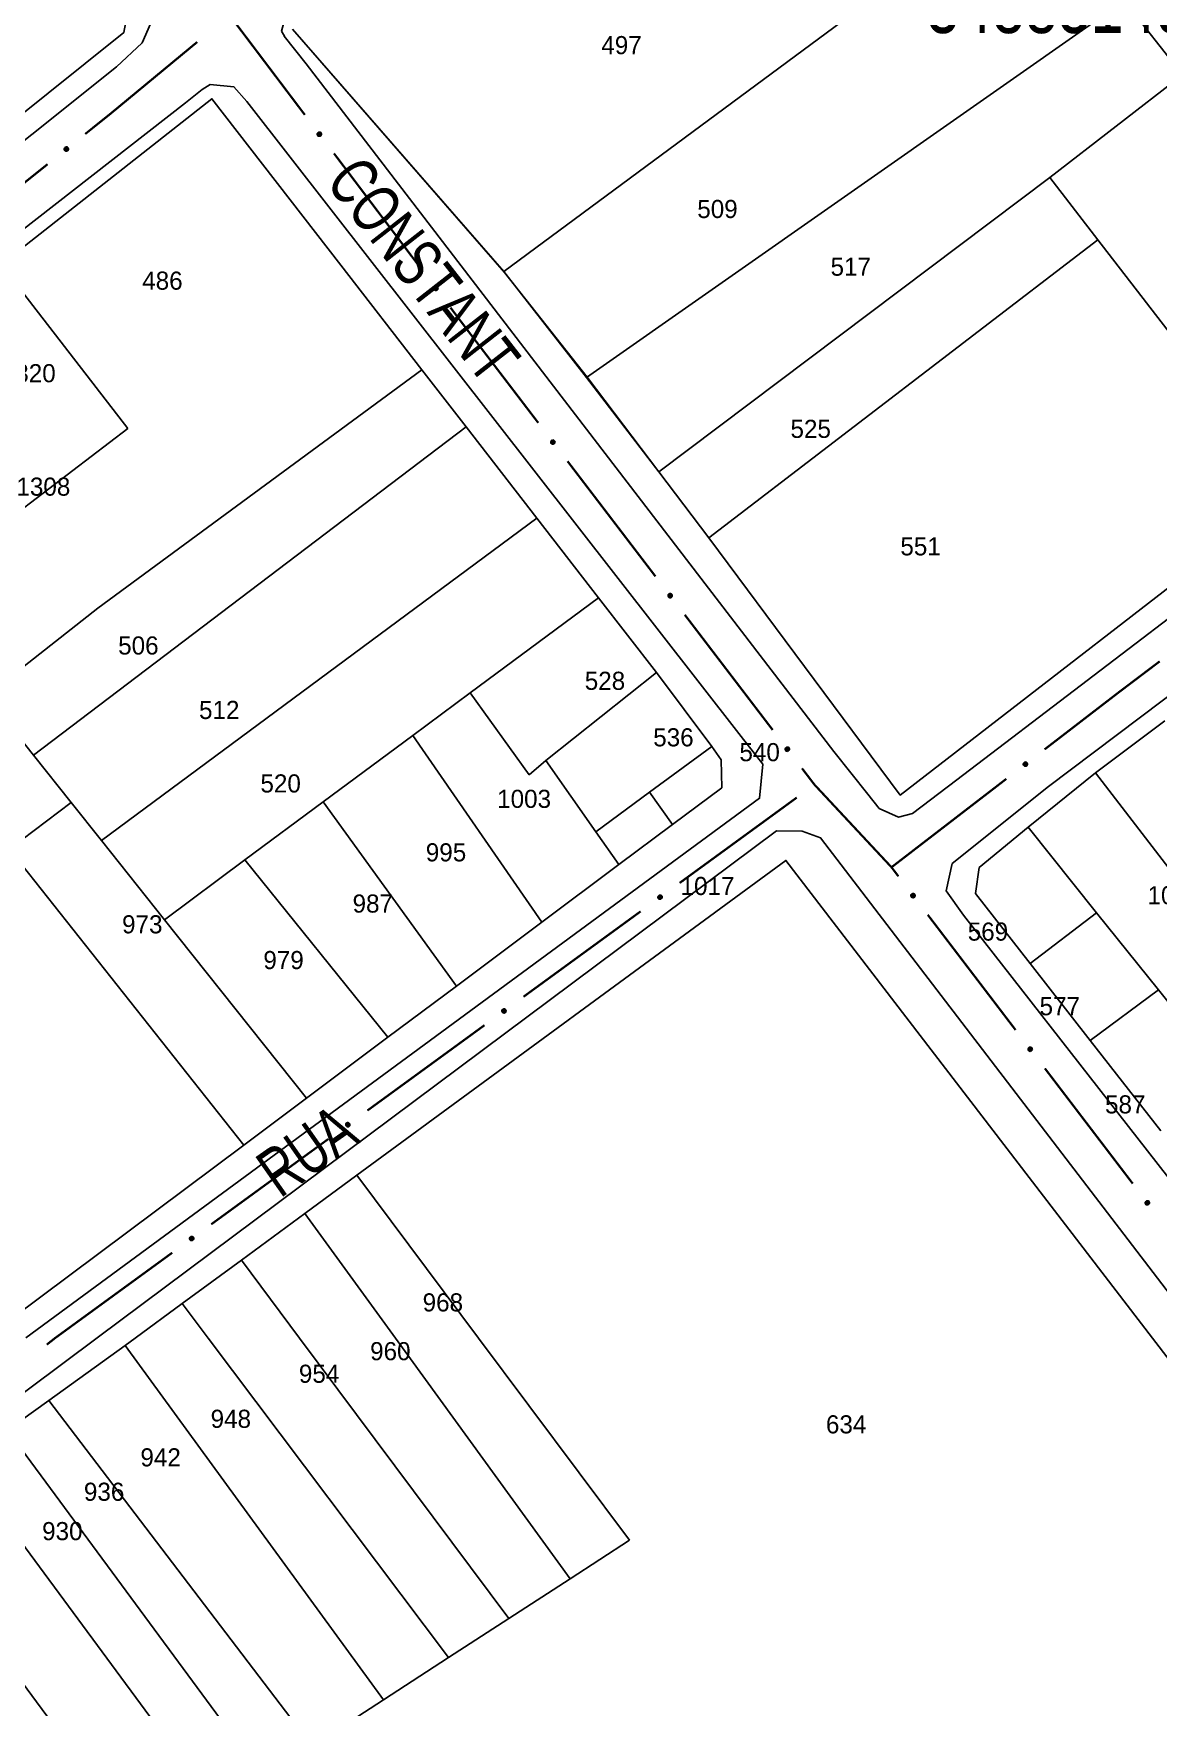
# Model space of a CAD drawing. Extents: x 200123 to 201542, y 4839549 to 4841240.
# Drawn here: x 200799.7 to 200892.9, y 4839867 to 4840005.6 of the extents above; entities that cross this region are included whole.
import ezdxf
from ezdxf.enums import TextEntityAlignment as Align

# ---------------------------------------------------------------- set-up
doc = ezdxf.new("R2010")
doc.units = 0
doc.header["$LTSCALE"] = 1.5
doc.header["$MEASUREMENT"] = 0
for name, color, linetype in [('CD_MALHA_LOTES', 7, 'CONTINUOUS'), ('CD_TXT_QUADRA', 2, 'CONTINUOUS'), ('RU-QUADRA', 210, 'CONTINUOUS'), ('SV-EIXO-RUA-PAV', 20, 'CONTINUOUS'), ('SV-RUA-PAVIM', 7, 'CONTINUOUS'), ('SV-TXT-RUA-PAV', 7, 'CONTINUOUS'), ('Th_NmrPort', 1, 'CONTINUOUS')]:
    doc.layers.add(name, color=color, linetype=linetype)
doc.styles.add('ARIAL', font='ARIAL.SHX')

msp = doc.modelspace()

# ---------------------------------------------------------------- linework, layer by layer
at = {"layer": 'CD_MALHA_LOTES', "linetype": 'Continuous', "flags": 128}
for points in [[(200838.66, 4839985.89), (200881.04, 4840017.26)], [(200804.54, 4840013.03), (200807.77, 4840008.84), (200807.17, 4840005.67), (200788.22, 4839990.51)], [(200845.5, 4839977.1), (200888.79, 4840007.43)], [(200894.87, 4840002.17), (200890.02, 4840008.29)], [(200821.15, 4840005.95), (200838.66, 4839985.89)], [(200883.87, 4839993.66), (200894.87, 4840002.17)], [(200797.02, 4839986.46), (200814.48, 4840000.19)], [(200814.48, 4840000.19), (200825.16, 4839986.41)], [(200851.49, 4839969.3), (200883.87, 4839993.66)], [(200887.85, 4839988.51), (200883.87, 4839993.66)], [(200855.63, 4839963.83), (200887.85, 4839988.51)], [(200903.98, 4839967.64), (200887.85, 4839988.51)], [(200807.51, 4839972.9), (200797.02, 4839986.46)], [(200825.16, 4839986.41), (200831.87, 4839977.74)], [(200845.5, 4839977.1), (200838.66, 4839985.89)], [(200795.79, 4839950.75), (200805.04, 4839958.01), (200831.87, 4839977.74)], [(200831.87, 4839977.74), (200835.54, 4839973.02)], [(200851.49, 4839969.3), (200845.5, 4839977.1)], [(200798.39, 4839965.93), (200807.51, 4839972.9)], [(200799.7, 4839945.84), (200835.54, 4839973.02)], [(200835.54, 4839973.02), (200841.39, 4839965.47)], [(200855.63, 4839963.83), (200851.49, 4839969.3)], [(200903.98, 4839967.64), (200871.48, 4839942.53)], [(200805.33, 4839938.76), (200841.39, 4839965.47)], [(200841.39, 4839965.47), (200846.5, 4839958.87)], [(200871.48, 4839942.53), (200855.63, 4839963.83)], [(200835.87, 4839950.99), (200846.5, 4839958.87)], [(200846.5, 4839958.87), (200851.29, 4839952.69)], [(200842.14, 4839945.38), (200851.29, 4839952.69)], [(200851.29, 4839952.69), (200855.88, 4839946.56)], [(200799.7, 4839945.84), (200795.79, 4839950.75)], [(200831.12, 4839947.47), (200835.87, 4839950.99)], [(200840.76, 4839944.21), (200835.87, 4839950.99)], [(200893.39, 4839948.67), (200887.66, 4839944.36)], [(200823.68, 4839941.96), (200831.12, 4839947.47)], [(200841.79, 4839931.99), (200831.12, 4839947.47)], [(200850.73, 4839942.77), (200855.88, 4839946.56)], [(200855.88, 4839946.56), (200856.65, 4839945.46), (200856.7, 4839943.13), (200852.61, 4839940.08)], [(200802.82, 4839941.91), (200799.7, 4839945.84)], [(200842.14, 4839945.38), (200840.76, 4839944.21)], [(200846.27, 4839939.49), (200842.14, 4839945.38)], [(200887.66, 4839944.36), (200882.08, 4839939.86)], [(200909.56, 4839915.9), (200887.66, 4839944.36)], [(200846.27, 4839939.49), (200850.73, 4839942.77)], [(200852.61, 4839940.08), (200850.73, 4839942.77)], [(200797.71, 4839938.05), (200802.82, 4839941.91)], [(200805.33, 4839938.76), (200802.82, 4839941.91)], [(200817.21, 4839937.16), (200823.68, 4839941.96)], [(200834.72, 4839926.7), (200823.68, 4839941.96)], [(200848.19, 4839936.77), (200846.27, 4839939.49)], [(200852.61, 4839940.08), (200848.19, 4839936.77)], [(200882.08, 4839939.86), (200878.03, 4839936.52), (200877.71, 4839934.38), (200882.24, 4839928.57)], [(200887.75, 4839932.79), (200882.08, 4839939.86)], [(200817.11, 4839913.54), (200797.71, 4839938.05)], [(200810.54, 4839932.21), (200805.33, 4839938.76)], [(200810.54, 4839932.21), (200817.21, 4839937.16)], [(200829.06, 4839922.47), (200817.21, 4839937.16)], [(200826.49, 4839911.04), (200862.01, 4839937.12)], [(200848.19, 4839936.77), (200841.79, 4839931.99)], [(200862.01, 4839937.12), (200892.38, 4839897.56)], [(200882.24, 4839928.57), (200887.75, 4839932.79)], [(200887.75, 4839932.79), (200892.87, 4839926.4)], [(200822.31, 4839917.42), (200810.54, 4839932.21)], [(200841.79, 4839931.99), (200834.72, 4839926.7)], [(200882.24, 4839928.57), (200887.22, 4839922.2)], [(200834.72, 4839926.7), (200829.06, 4839922.47)], [(200887.22, 4839922.2), (200892.87, 4839926.4)], [(200892.87, 4839926.4), (200898.92, 4839918.86)], [(200829.06, 4839922.47), (200822.31, 4839917.42)], [(200887.22, 4839922.2), (200893.07, 4839914.71)], [(200822.31, 4839917.42), (200817.11, 4839913.54)], [(200817.11, 4839913.54), (200797.92, 4839899.19)], [(200822.18, 4839907.88), (200826.49, 4839911.04)], [(200826.49, 4839911.04), (200836.56, 4839897.56)], [(200816.92, 4839904.02), (200822.18, 4839907.88)], [(200829.67, 4839897.56), (200822.18, 4839907.88)], [(200812.01, 4839900.41), (200816.92, 4839904.02)], [(200821.74, 4839897.56), (200816.92, 4839904.02)], [(200808.12, 4839897.56), (200812.01, 4839900.41)], [(200814.16, 4839897.56), (200812.01, 4839900.41)], [(200800.98, 4839892.39), (200807.29, 4839896.95)], [(200807.29, 4839896.95), (200808.12, 4839897.56)], [(200828.68, 4839867.6), (200807.29, 4839896.95)], [(200834.08, 4839871.1), (200814.16, 4839897.56)], [(200839.06, 4839874.33), (200821.74, 4839897.56)], [(200844.14, 4839877.62), (200829.67, 4839897.56)], [(200836.56, 4839897.56), (200849.07, 4839880.82)], [(200892.38, 4839897.56), (200914.76, 4839868.4)], [(200797.56, 4839889.93), (200800.98, 4839892.39)], [(200822.77, 4839863.77), (200800.98, 4839892.39)], [(200818.75, 4839861.16), (200797.56, 4839889.93)], [(200814.91, 4839858.67), (200793.82, 4839887.23)], [(200809.16, 4839854.93), (200788.37, 4839883.09)], [(200849.07, 4839880.82), (200844.14, 4839877.62)], [(200844.14, 4839877.62), (200839.06, 4839874.33)], [(200839.06, 4839874.33), (200834.08, 4839871.1)], [(200834.08, 4839871.1), (200828.68, 4839867.6)], [(200822.77, 4839863.77), (200828.68, 4839867.6)]]:
    msp.add_lwpolyline(points, dxfattribs=at)
at = {"layer": 'RU-QUADRA', "linetype": 'Continuous', "flags": 128}
for points in [[(200788.22, 4839990.51), (200807.17, 4840005.67), (200807.77, 4840008.84), (200804.54, 4840013.03), (200799.46, 4840019.61)], [(200958.63, 4840009.84), (200940.32, 4839995.42), (200936.27, 4839992.23), (200924.46, 4839983.23), (200915.36, 4839976.31), (200909.76, 4839972.04), (200903.98, 4839967.64), (200871.48, 4839942.53), (200855.63, 4839963.83), (200851.49, 4839969.3), (200845.56, 4839977.15), (200838.72, 4839985.81), (200821.15, 4840005.95)], [(200797.92, 4839899.19), (200817.11, 4839913.54), (200822.31, 4839917.42), (200829.06, 4839922.47), (200834.72, 4839926.7), (200841.79, 4839931.99), (200848.19, 4839936.77), (200852.61, 4839940.08), (200856.7, 4839943.13), (200856.65, 4839945.46), (200855.88, 4839946.56), (200851.29, 4839952.69), (200846.5, 4839958.87), (200841.39, 4839965.47), (200835.54, 4839973.02), (200831.87, 4839977.74), (200825.16, 4839986.41), (200814.48, 4840000.19), (200797.02, 4839986.46)], [(200893.39, 4839948.67), (200887.66, 4839944.36), (200882.08, 4839939.86), (200878.03, 4839936.52), (200877.71, 4839934.38), (200882.24, 4839928.57), (200887.22, 4839922.2), (200893.07, 4839914.71)], [(200805.17, 4839785.02), (200829.2, 4839803.2), (200836.29, 4839808.57), (200914.59, 4839865.98), (200914.76, 4839868.4), (200892.38, 4839897.56), (200862.01, 4839937.12), (200826.49, 4839911.04), (200822.18, 4839907.88), (200816.92, 4839904.02), (200812.01, 4839900.41), (200808.12, 4839897.56), (200807.29, 4839896.95), (200800.98, 4839892.39), (200797.56, 4839889.93)]]:
    msp.add_lwpolyline(points, dxfattribs=at)
at = {"layer": 'SV-EIXO-RUA-PAV', "const_width": 0.18}
for points in [[(200822.174184, 4839998.859335), (200816.145639, 4840006.837847)], [(200806.06, 4839998.94), (200813.258076, 4840004.892255)], [(200805.545333, 4839998.527336), (200806.06, 4839998.94)], [(200803.984973, 4839997.276226), (200805.545333, 4839998.527336)], [(200791.502089, 4839987.26735), (200800.864252, 4839994.774007)], [(200831.819856, 4839986.093717), (200824.585602, 4839995.667931)], [(200835.85, 4839980.76), (200834.231274, 4839982.902312)], [(200836.041086, 4839980.509707), (200835.85, 4839980.76)], [(200841.502451, 4839973.356142), (200836.041086, 4839980.509707)], [(200851.211544, 4839960.638693), (200843.929724, 4839970.17678)], [(200860.920637, 4839947.921244), (200853.638817, 4839957.459331)], [(200889.57, 4839951.03), (200892.969784, 4839953.60045)], [(200883.438475, 4839946.309932), (200888.985308, 4839950.579902)], [(200888.985308, 4839950.579902), (200889.57, 4839951.03)], [(200864.38, 4839943.39), (200863.34791, 4839944.741882)], [(200864.584067, 4839943.17122), (200864.38, 4839943.39)], [(200870.76, 4839936.55), (200880.268856, 4839943.869949)], [(200853.214017, 4839935.251193), (200862.91137, 4839942.319526)], [(200870.76, 4839936.55), (200864.584067, 4839943.17122)], [(200871.333382, 4839935.798112), (200870.76, 4839936.55)], [(200840.284213, 4839925.826748), (200849.981566, 4839932.895082)], [(200881.035588, 4839923.075408), (200873.758934, 4839932.617436)], [(200832.4, 4839920.08), (200837.051762, 4839923.470637)], [(200827.353625, 4839916.403379), (200832.203054, 4839919.936512)], [(200832.203054, 4839919.936512), (200832.4, 4839920.08)], [(200890.737794, 4839910.352704), (200883.46114, 4839919.894732)], [(200814.421812, 4839906.981689), (200824.120672, 4839914.047956)], [(200801.49, 4839897.56), (200811.188859, 4839904.626267)], [(200800.803376, 4839897.019763), (200801.49, 4839897.56)]]:
    msp.add_lwpolyline(points, dxfattribs=at)
at = {"layer": 'SV-EIXO-RUA-PAV'}
for points in [[(200802.243654, 4839996.021119), (200802.248312, 4839996.069806), (200802.262271, 4839996.110696), (200802.28373, 4839996.14145), (200802.309779, 4839996.163682), (200802.33899, 4839996.183425), (200802.372832, 4839996.196832), (200802.413689, 4839996.203393), (200802.462561, 4839996.199063), (200802.503509, 4839996.18201), (200802.534786, 4839996.162585), (200802.559532, 4839996.136758), (200802.578236, 4839996.10806), (200802.591, 4839996.072446), (200802.597244, 4839996.030976), (200802.591701, 4839995.981939), (200802.577741, 4839995.941945), (200802.556204, 4839995.912743), (200802.530081, 4839995.88803), (200802.500018, 4839995.868231), (200802.466722, 4839995.855262), (200802.424957, 4839995.84905), (200802.37663, 4839995.855163), (200802.336581, 4839995.868631), (200802.307085, 4839995.889752), (200802.283333, 4839995.916018), (200802.263175, 4839995.945075), (200802.248282, 4839995.978533), (200802.243654, 4839996.021119)], [(200823.378683, 4839997.082635), (200823.330151, 4839997.088691), (200823.289679, 4839997.103821), (200823.259555, 4839997.126155), (200823.238082, 4839997.152833), (200823.219187, 4839997.182599), (200823.206759, 4839997.216813), (200823.201376, 4839997.257842), (200823.20711, 4839997.306569), (200823.225334, 4839997.34701), (200823.24565, 4839997.377715), (200823.272179, 4839997.401708), (200823.301403, 4839997.419579), (200823.337369, 4839997.431313), (200823.379001, 4839997.436362), (200823.427859, 4839997.429411), (200823.467435, 4839997.414306), (200823.496005, 4839997.391938), (200823.519957, 4839997.365115), (200823.538882, 4839997.334495), (200823.550889, 4839997.300839), (200823.555897, 4839997.258913), (200823.548396, 4839997.210782), (200823.533782, 4839997.171137), (200823.511821, 4839997.142261), (200823.484883, 4839997.119274), (200823.455258, 4839997.09996), (200823.421385, 4839997.086035), (200823.378683, 4839997.082635)], [(200833.024355, 4839984.317016), (200832.975823, 4839984.323073), (200832.935351, 4839984.338202), (200832.905227, 4839984.360537), (200832.883754, 4839984.387214), (200832.864859, 4839984.416981), (200832.852431, 4839984.451195), (200832.847048, 4839984.492224), (200832.852782, 4839984.540951), (200832.871006, 4839984.581392), (200832.891322, 4839984.612097), (200832.917851, 4839984.63609), (200832.947075, 4839984.65396), (200832.983041, 4839984.665695), (200833.024673, 4839984.670744), (200833.073531, 4839984.663792), (200833.113107, 4839984.648688), (200833.141677, 4839984.626319), (200833.165629, 4839984.599497), (200833.184554, 4839984.568876), (200833.196561, 4839984.535221), (200833.201569, 4839984.493295), (200833.194069, 4839984.445164), (200833.179454, 4839984.405519), (200833.157493, 4839984.376642), (200833.130555, 4839984.353656), (200833.10093, 4839984.334342), (200833.067057, 4839984.320417), (200833.024355, 4839984.317016)], [(200842.715779, 4839971.585459), (200842.667217, 4839971.591274), (200842.62667, 4839971.606202), (200842.596435, 4839971.628386), (200842.574829, 4839971.654956), (200842.555787, 4839971.684628), (200842.543188, 4839971.71878), (200842.537602, 4839971.759782), (200842.543093, 4839971.808536), (200842.561115, 4839971.849068), (200842.581278, 4839971.879874), (200842.607687, 4839971.903998), (200842.636822, 4839971.922014), (200842.67273, 4839971.933927), (200842.714336, 4839971.939183), (200842.763227, 4839971.932475), (200842.802878, 4839971.917568), (200842.831559, 4839971.895342), (200842.855645, 4839971.868639), (200842.874722, 4839971.838113), (200842.886896, 4839971.804518), (200842.892112, 4839971.762617), (200842.884852, 4839971.714449), (200842.870435, 4839971.674732), (200842.848618, 4839971.645747), (200842.821795, 4839971.622627), (200842.792266, 4839971.603165), (200842.758463, 4839971.589072), (200842.715779, 4839971.585459)], [(200852.424872, 4839958.86801), (200852.37631, 4839958.873825), (200852.335763, 4839958.888753), (200852.305529, 4839958.910937), (200852.283923, 4839958.937507), (200852.26488, 4839958.967179), (200852.252282, 4839959.001331), (200852.246695, 4839959.042333), (200852.252186, 4839959.091087), (200852.270208, 4839959.131619), (200852.290372, 4839959.162425), (200852.31678, 4839959.186549), (200852.345915, 4839959.204565), (200852.381823, 4839959.216478), (200852.423429, 4839959.221734), (200852.472321, 4839959.215026), (200852.511972, 4839959.200119), (200852.540653, 4839959.177893), (200852.564738, 4839959.15119), (200852.583816, 4839959.120664), (200852.595989, 4839959.087069), (200852.601206, 4839959.045168), (200852.593945, 4839958.997), (200852.579528, 4839958.957283), (200852.557711, 4839958.928298), (200852.530888, 4839958.905178), (200852.501359, 4839958.885716), (200852.467557, 4839958.871623), (200852.424872, 4839958.86801)], [(200862.133965, 4839946.150561), (200862.085404, 4839946.156376), (200862.044857, 4839946.171304), (200862.014622, 4839946.193488), (200861.993016, 4839946.220058), (200861.973974, 4839946.249731), (200861.961375, 4839946.283882), (200861.955788, 4839946.324884), (200861.96128, 4839946.373639), (200861.979302, 4839946.41417), (200861.999465, 4839946.444976), (200862.025874, 4839946.4691), (200862.055009, 4839946.487116), (200862.090916, 4839946.49903), (200862.132523, 4839946.504285), (200862.181414, 4839946.497577), (200862.221065, 4839946.48267), (200862.249746, 4839946.460444), (200862.273831, 4839946.433741), (200862.292909, 4839946.403215), (200862.305083, 4839946.36962), (200862.310299, 4839946.327719), (200862.303039, 4839946.279551), (200862.288622, 4839946.239835), (200862.266805, 4839946.210849), (200862.239981, 4839946.187729), (200862.210453, 4839946.168268), (200862.17665, 4839946.154174), (200862.133965, 4839946.150561)], [(200881.672664, 4839945.089524), (200881.678284, 4839945.138109), (200881.69305, 4839945.178715), (200881.715113, 4839945.209039), (200881.741596, 4839945.230751), (200881.771192, 4839945.249912), (200881.805293, 4839945.262647), (200881.846272, 4839945.268398), (200881.895048, 4839945.263102), (200881.935652, 4839945.245242), (200881.966538, 4839945.225202), (200881.990768, 4839945.19889), (200882.0089, 4839945.169828), (200882.020957, 4839945.133968), (200882.02638, 4839945.092383), (200882.019867, 4839945.043465), (200882.005119, 4839945.003755), (200881.983008, 4839944.974985), (200881.956402, 4839944.950793), (200881.925952, 4839944.931594), (200881.892406, 4839944.919285), (200881.850527, 4839944.913901), (200881.80233, 4839944.920969), (200881.762556, 4839944.935227), (200881.733483, 4839944.956927), (200881.710256, 4839944.983658), (200881.690677, 4839945.013108), (200881.676448, 4839945.046854), (200881.672664, 4839945.089524)], [(200851.416841, 4839934.077463), (200851.423732, 4839934.125883), (200851.439556, 4839934.166089), (200851.462406, 4839934.195824), (200851.48945, 4839934.216835), (200851.519537, 4839934.235214), (200851.55396, 4839934.247052), (200851.595076, 4839934.251727), (200851.643696, 4839934.245155), (200851.683818, 4839934.226238), (200851.714168, 4839934.205396), (200851.737701, 4839934.178458), (200851.755066, 4839934.14893), (200851.766179, 4839934.112767), (200851.77051, 4839934.071054), (200851.762719, 4839934.022324), (200851.746935, 4839933.983014), (200851.724078, 4839933.954833), (200851.696847, 4839933.931346), (200851.665905, 4839933.912951), (200851.632048, 4839933.901526), (200851.590042, 4839933.897241), (200851.542047, 4839933.905568), (200851.50266, 4839933.920863), (200851.474166, 4839933.943318), (200851.451647, 4839933.970648), (200851.432846, 4839934.000601), (200851.419506, 4839934.034708), (200851.416841, 4839934.077463)], [(200872.545751, 4839934.026772), (200872.497193, 4839934.032614), (200872.456654, 4839934.047564), (200872.426431, 4839934.069764), (200872.40484, 4839934.096346), (200872.385813, 4839934.126029), (200872.373233, 4839934.160187), (200872.367669, 4839934.201192), (200872.373186, 4839934.249944), (200872.391231, 4839934.290465), (200872.411411, 4839934.32126), (200872.437832, 4839934.34537), (200872.466977, 4839934.36337), (200872.502891, 4839934.375264), (200872.5445, 4839934.380498), (200872.593388, 4839934.373763), (200872.633031, 4839934.358834), (200872.6617, 4839934.336593), (200872.68577, 4839934.309877), (200872.704832, 4839934.279341), (200872.716987, 4839934.245739), (200872.722181, 4839934.203835), (200872.714894, 4839934.155671), (200872.700456, 4839934.115962), (200872.678623, 4839934.086989), (200872.651788, 4839934.063883), (200872.622248, 4839934.044438), (200872.588438, 4839934.030362), (200872.545751, 4839934.026772)], [(200838.487037, 4839924.653018), (200838.493928, 4839924.701439), (200838.509752, 4839924.741644), (200838.532602, 4839924.771379), (200838.559645, 4839924.79239), (200838.589733, 4839924.810769), (200838.624156, 4839924.822607), (200838.665271, 4839924.827282), (200838.713892, 4839924.82071), (200838.754014, 4839924.801793), (200838.784364, 4839924.780951), (200838.807897, 4839924.754013), (200838.825261, 4839924.724485), (200838.836375, 4839924.688322), (200838.840706, 4839924.646609), (200838.832914, 4839924.597879), (200838.817131, 4839924.558569), (200838.794274, 4839924.530388), (200838.767043, 4839924.506902), (200838.736101, 4839924.488506), (200838.702244, 4839924.477081), (200838.660238, 4839924.472796), (200838.612243, 4839924.481124), (200838.572856, 4839924.496418), (200838.544362, 4839924.518873), (200838.521842, 4839924.546203), (200838.503041, 4839924.576156), (200838.489701, 4839924.610264), (200838.487037, 4839924.653018)], [(200882.247957, 4839921.304068), (200882.199399, 4839921.30991), (200882.15886, 4839921.324859), (200882.128637, 4839921.34706), (200882.107046, 4839921.373642), (200882.088019, 4839921.403325), (200882.075439, 4839921.437483), (200882.069875, 4839921.478488), (200882.075392, 4839921.527239), (200882.093436, 4839921.567761), (200882.113616, 4839921.598556), (200882.140038, 4839921.622666), (200882.169183, 4839921.640666), (200882.205097, 4839921.65256), (200882.246706, 4839921.657794), (200882.295594, 4839921.651059), (200882.335237, 4839921.63613), (200882.363906, 4839921.613889), (200882.387976, 4839921.587173), (200882.407038, 4839921.556637), (200882.419193, 4839921.523035), (200882.424387, 4839921.481131), (200882.4171, 4839921.432967), (200882.402662, 4839921.393258), (200882.380829, 4839921.364284), (200882.353994, 4839921.341179), (200882.324454, 4839921.321734), (200882.290644, 4839921.307658), (200882.247957, 4839921.304068)], [(200825.556199, 4839915.230032), (200825.5631, 4839915.278451), (200825.578933, 4839915.318653), (200825.601789, 4839915.348383), (200825.628837, 4839915.369388), (200825.658928, 4839915.387761), (200825.693354, 4839915.399591), (200825.73447, 4839915.404258), (200825.78309, 4839915.397675), (200825.823207, 4839915.37875), (200825.853553, 4839915.357901), (200825.87708, 4839915.330958), (200825.894438, 4839915.301427), (200825.905544, 4839915.265262), (200825.909867, 4839915.223548), (200825.902065, 4839915.174819), (200825.886272, 4839915.135512), (200825.86341, 4839915.107336), (200825.836174, 4839915.083856), (200825.805228, 4839915.065467), (200825.771368, 4839915.054049), (200825.729361, 4839915.049773), (200825.681368, 4839915.05811), (200825.641984, 4839915.073414), (200825.613495, 4839915.095875), (200825.590981, 4839915.123209), (200825.572187, 4839915.153167), (200825.558854, 4839915.187277), (200825.556199, 4839915.230032)], [(200891.950163, 4839908.581364), (200891.901605, 4839908.587206), (200891.861066, 4839908.602155), (200891.830843, 4839908.624356), (200891.809252, 4839908.650938), (200891.790225, 4839908.680621), (200891.777645, 4839908.714779), (200891.772081, 4839908.755784), (200891.777598, 4839908.804535), (200891.795642, 4839908.845057), (200891.815822, 4839908.875852), (200891.842244, 4839908.899962), (200891.871389, 4839908.917962), (200891.907303, 4839908.929856), (200891.948912, 4839908.93509), (200891.9978, 4839908.928355), (200892.037443, 4839908.913426), (200892.066112, 4839908.891185), (200892.090182, 4839908.864469), (200892.109244, 4839908.833932), (200892.121399, 4839908.800331), (200892.126593, 4839908.758427), (200892.119306, 4839908.710263), (200892.104868, 4839908.670554), (200892.083035, 4839908.64158), (200892.056199, 4839908.618475), (200892.02666, 4839908.59903), (200891.99285, 4839908.584954), (200891.950163, 4839908.581364)], [(200812.624386, 4839905.808342), (200812.631288, 4839905.856761), (200812.647121, 4839905.896964), (200812.669977, 4839905.926694), (200812.697024, 4839905.947699), (200812.727116, 4839905.966072), (200812.761541, 4839905.977902), (200812.802658, 4839905.982569), (200812.851277, 4839905.975986), (200812.891395, 4839905.95706), (200812.921741, 4839905.936212), (200812.945268, 4839905.909269), (200812.962626, 4839905.879738), (200812.973732, 4839905.843572), (200812.978054, 4839905.801858), (200812.970252, 4839905.75313), (200812.95446, 4839905.713823), (200812.931597, 4839905.685647), (200812.904361, 4839905.662166), (200812.873415, 4839905.643777), (200812.839556, 4839905.63236), (200812.797549, 4839905.628083), (200812.749556, 4839905.636421), (200812.710172, 4839905.651724), (200812.681682, 4839905.674185), (200812.659169, 4839905.70152), (200812.640374, 4839905.731477), (200812.627042, 4839905.765587), (200812.624386, 4839905.808342)]]:
    msp.add_lwpolyline(points, close=True, dxfattribs=at)
for points in [[(200802.243654, 4839996.021119), (200802.413689, 4839996.203393)], [(200802.247269, 4839996.047536), (200802.387754, 4839996.195158)], [(200802.247749, 4839995.998949), (200802.436552, 4839996.197556)], [(200802.248282, 4839995.978533), (200802.462561, 4839996.199063)], [(200802.248312, 4839996.069806), (200802.372832, 4839996.196832)], [(200802.256169, 4839996.09315), (200802.349621, 4839996.183821)], [(200802.259507, 4839995.964652), (200802.479183, 4839996.188013)], [(200802.262271, 4839996.110696), (200802.33899, 4839996.183425)], [(200802.263175, 4839995.945075), (200802.503509, 4839996.18201)], [(200802.275524, 4839995.93377), (200802.514151, 4839996.170577)], [(200802.283333, 4839995.916018), (200802.534786, 4839996.162585)], [(200802.297506, 4839995.904173), (200802.547422, 4839996.146533)], [(200802.307085, 4839995.889752), (200802.559532, 4839996.136758)], [(200823.378683, 4839997.082635), (200823.201376, 4839997.257842)], [(200823.330151, 4839997.088691), (200823.206759, 4839997.216813)], [(200823.421385, 4839997.086035), (200823.20711, 4839997.306569)], [(200823.400962, 4839997.08609), (200823.207869, 4839997.280528)], [(200823.352382, 4839997.087008), (200823.208862, 4839997.231681)], [(200823.435583, 4839997.096857), (200823.218634, 4839997.322867)], [(200823.307043, 4839997.097216), (200823.219097, 4839997.193238)], [(200823.289679, 4839997.103821), (200823.219187, 4839997.182599)], [(200823.455258, 4839997.09996), (200823.225334, 4839997.34701)], [(200823.466913, 4839997.111979), (200823.237068, 4839997.357319)], [(200823.484883, 4839997.119274), (200823.24565, 4839997.377715)], [(200823.49713, 4839997.1331), (200823.262059, 4839997.389884)], [(200823.511821, 4839997.142261), (200823.272179, 4839997.401708)], [(200823.521323, 4839997.159932), (200823.28901, 4839997.408538)], [(200823.533782, 4839997.171137), (200823.301403, 4839997.419579)], [(200823.54058, 4839997.193295), (200823.323074, 4839997.422305)], [(200823.548396, 4839997.210782), (200823.337369, 4839997.431313)], [(200823.548611, 4839997.236989), (200823.360429, 4839997.431717)], [(200823.555897, 4839997.258913), (200823.379001, 4839997.436362)], [(200823.548174, 4839997.282835), (200823.408477, 4839997.426977)], [(200823.550889, 4839997.300839), (200823.427859, 4839997.429411)], [(200823.541762, 4839997.320746), (200823.451905, 4839997.417034)], [(200823.538882, 4839997.334495), (200823.467435, 4839997.414306)], [(200802.325022, 4839995.880762), (200802.566843, 4839996.12013)], [(200802.336581, 4839995.868631), (200802.578236, 4839996.10806)], [(200802.358926, 4839995.862473), (200802.581584, 4839996.086476)], [(200802.37663, 4839995.855163), (200802.591, 4839996.072446)], [(200802.402832, 4839995.855702), (200802.592067, 4839996.049407)], [(200802.424957, 4839995.84905), (200802.597244, 4839996.030976)], [(200802.448647, 4839995.857457), (200802.588711, 4839996.001243)], [(200802.466722, 4839995.855262), (200802.591701, 4839995.981939)], [(200802.486358, 4839995.864957), (200802.580021, 4839995.957547)], [(200802.500018, 4839995.868231), (200802.577741, 4839995.941945)], [(200833.024355, 4839984.317016), (200832.847048, 4839984.492224)], [(200832.975823, 4839984.323073), (200832.852431, 4839984.451195)], [(200833.067057, 4839984.320417), (200832.852782, 4839984.540951)], [(200833.046634, 4839984.320472), (200832.853541, 4839984.51491)], [(200832.998054, 4839984.32139), (200832.854534, 4839984.466063)], [(200833.081255, 4839984.331239), (200832.864306, 4839984.557248)], [(200832.952715, 4839984.331598), (200832.864769, 4839984.42762)], [(200832.935351, 4839984.338202), (200832.864859, 4839984.416981)], [(200833.10093, 4839984.334342), (200832.871006, 4839984.581392)], [(200833.112585, 4839984.34636), (200832.88274, 4839984.591701)], [(200833.130555, 4839984.353656), (200832.891322, 4839984.612097)], [(200833.142802, 4839984.367482), (200832.907731, 4839984.624266)], [(200833.157493, 4839984.376642), (200832.917851, 4839984.63609)], [(200833.166995, 4839984.394313), (200832.934682, 4839984.64292)], [(200833.179454, 4839984.405519), (200832.947075, 4839984.65396)], [(200833.186252, 4839984.427677), (200832.968746, 4839984.656687)], [(200833.194069, 4839984.445164), (200832.983041, 4839984.665695)], [(200833.194283, 4839984.47137), (200833.006101, 4839984.666099)], [(200833.201569, 4839984.493295), (200833.024673, 4839984.670744)], [(200833.193847, 4839984.517217), (200833.054149, 4839984.661358)], [(200833.196561, 4839984.535221), (200833.073531, 4839984.663792)], [(200833.187434, 4839984.555128), (200833.097577, 4839984.651416)], [(200833.184554, 4839984.568876), (200833.113107, 4839984.648688)], [(200842.715779, 4839971.585459), (200842.537602, 4839971.759782)], [(200842.758463, 4839971.589072), (200842.543093, 4839971.808536)], [(200842.667217, 4839971.591274), (200842.543188, 4839971.71878)], [(200842.73804, 4839971.589025), (200842.543981, 4839971.782499)], [(200842.689456, 4839971.589701), (200842.545218, 4839971.733658)], [(200842.772607, 4839971.599964), (200842.554535, 4839971.824891)], [(200842.644066, 4839971.599684), (200842.555644, 4839971.695266)], [(200842.62667, 4839971.606202), (200842.555787, 4839971.684628)], [(200842.792266, 4839971.603165), (200842.561115, 4839971.849068)], [(200842.803861, 4839971.615242), (200842.572798, 4839971.859435)], [(200842.821795, 4839971.622627), (200842.581278, 4839971.879874)], [(200842.833973, 4839971.636513), (200842.597627, 4839971.892124)], [(200842.848618, 4839971.645747), (200842.607687, 4839971.903998)], [(200842.858032, 4839971.663465), (200842.624485, 4839971.910912)], [(200842.870435, 4839971.674732), (200842.636822, 4839971.922014)], [(200842.877123, 4839971.696924), (200842.65848, 4839971.924848)], [(200842.884852, 4839971.714449), (200842.67273, 4839971.933927)], [(200842.884936, 4839971.740657), (200842.695787, 4839971.934446)], [(200842.892112, 4839971.762617), (200842.714336, 4839971.939183)], [(200842.884271, 4839971.786501), (200842.743858, 4839971.929945)], [(200842.886896, 4839971.804518), (200842.763227, 4839971.932475)], [(200842.87767, 4839971.824379), (200842.787335, 4839971.920219)], [(200842.874722, 4839971.838113), (200842.802878, 4839971.917568)], [(200852.424872, 4839958.86801), (200852.246695, 4839959.042333)], [(200852.467557, 4839958.871623), (200852.252186, 4839959.091087)], [(200852.37631, 4839958.873825), (200852.252282, 4839959.001331)], [(200852.447134, 4839958.871576), (200852.253074, 4839959.06505)], [(200852.398549, 4839958.872252), (200852.254311, 4839959.016209)], [(200852.4817, 4839958.882515), (200852.263629, 4839959.107442)], [(200852.35316, 4839958.882235), (200852.264737, 4839958.977817)], [(200852.335763, 4839958.888753), (200852.26488, 4839958.967179)], [(200852.501359, 4839958.885716), (200852.270208, 4839959.131619)], [(200852.512955, 4839958.897793), (200852.281891, 4839959.141986)], [(200852.530888, 4839958.905178), (200852.290372, 4839959.162425)], [(200852.543066, 4839958.919065), (200852.30672, 4839959.174675)], [(200852.557711, 4839958.928298), (200852.31678, 4839959.186549)], [(200852.567125, 4839958.946016), (200852.333578, 4839959.193463)], [(200852.579528, 4839958.957283), (200852.345915, 4839959.204565)], [(200852.586216, 4839958.979475), (200852.367573, 4839959.207399)], [(200852.593945, 4839958.997), (200852.381823, 4839959.216478)], [(200852.59403, 4839959.023208), (200852.40488, 4839959.216997)], [(200852.601206, 4839959.045168), (200852.423429, 4839959.221734)], [(200852.593365, 4839959.069052), (200852.452952, 4839959.212496)], [(200852.595989, 4839959.087069), (200852.472321, 4839959.215026)], [(200852.586764, 4839959.10693), (200852.496428, 4839959.20277)], [(200852.583816, 4839959.120664), (200852.511972, 4839959.200119)], [(200862.133965, 4839946.150561), (200861.955788, 4839946.324884)], [(200862.17665, 4839946.154174), (200861.96128, 4839946.373639)], [(200862.085404, 4839946.156376), (200861.961375, 4839946.283882)], [(200862.156227, 4839946.154127), (200861.962168, 4839946.347601)], [(200862.107642, 4839946.154803), (200861.963404, 4839946.29876)], [(200862.190793, 4839946.165066), (200861.972722, 4839946.389993)], [(200862.062253, 4839946.164786), (200861.97383, 4839946.260369)], [(200862.044857, 4839946.171304), (200861.973974, 4839946.249731)], [(200862.210453, 4839946.168268), (200861.979302, 4839946.41417)], [(200862.222048, 4839946.180344), (200861.990985, 4839946.424537)], [(200862.239981, 4839946.187729), (200861.999465, 4839946.444976)], [(200862.25216, 4839946.201616), (200862.015813, 4839946.457226)], [(200862.266805, 4839946.210849), (200862.025874, 4839946.4691)], [(200862.276218, 4839946.228567), (200862.042671, 4839946.476014)], [(200862.288622, 4839946.239835), (200862.055009, 4839946.487116)], [(200862.295309, 4839946.262026), (200862.076666, 4839946.48995)], [(200862.303039, 4839946.279551), (200862.090916, 4839946.49903)], [(200862.303123, 4839946.305759), (200862.113974, 4839946.499548)], [(200862.310299, 4839946.327719), (200862.132523, 4839946.504285)], [(200862.302458, 4839946.351603), (200862.162045, 4839946.495047)], [(200862.305083, 4839946.36962), (200862.181414, 4839946.497577)], [(200862.295857, 4839946.389481), (200862.205522, 4839946.485321)], [(200862.292909, 4839946.403215), (200862.221065, 4839946.48267)], [(200881.672664, 4839945.089524), (200881.846272, 4839945.268398)], [(200881.676319, 4839945.067277), (200881.869015, 4839945.262109)], [(200881.676448, 4839945.046854), (200881.895048, 4839945.263102)], [(200881.676801, 4839945.115864), (200881.820179, 4839945.260677)], [(200881.678284, 4839945.138109), (200881.805293, 4839945.262647)], [(200881.686602, 4839945.161293), (200881.78183, 4839945.250098)], [(200881.687397, 4839945.032755), (200881.911449, 4839945.251725)], [(200881.690677, 4839945.013108), (200881.935652, 4839945.245242)], [(200881.69305, 4839945.178715), (200881.771192, 4839945.249912)], [(200881.702799, 4839945.001562), (200881.946065, 4839945.233601)], [(200881.710256, 4839944.983658), (200881.966538, 4839945.225202)], [(200881.724191, 4839944.971535), (200881.978853, 4839945.208903)], [(200881.733483, 4839944.956927), (200881.990768, 4839945.19889)], [(200881.751239, 4839944.947585), (200881.997749, 4839945.182121)], [(200881.762556, 4839944.935227), (200882.0089, 4839945.169828)], [(200881.784774, 4839944.928628), (200882.011821, 4839945.148182)], [(200881.80233, 4839944.920969), (200882.020957, 4839945.133968)], [(200881.828538, 4839944.920989), (200882.021568, 4839945.110913)], [(200881.850527, 4839944.913901), (200882.02638, 4839945.092383)], [(200881.874379, 4839944.921838), (200882.017259, 4839945.062824)], [(200881.892406, 4839944.919285), (200882.019867, 4839945.043465)], [(200881.912231, 4839944.92859), (200882.007708, 4839945.019309)], [(200881.925952, 4839944.931594), (200882.005119, 4839945.003755)], [(200851.416841, 4839934.077463), (200851.595076, 4839934.251727)], [(200851.419506, 4839934.034708), (200851.643696, 4839934.245155)], [(200851.419912, 4839934.055128), (200851.617646, 4839934.244845)], [(200851.421666, 4839934.103685), (200851.568789, 4839934.244693)], [(200851.423732, 4839934.125883), (200851.55396, 4839934.247052)], [(200851.430081, 4839934.020327), (200851.659793, 4839934.233352)], [(200851.432654, 4839934.148842), (200851.530176, 4839934.235121)], [(200851.432846, 4839934.000601), (200851.683818, 4839934.226238)], [(200851.439556, 4839934.166089), (200851.519537, 4839934.235214)], [(200851.444662, 4839933.988741), (200851.693923, 4839934.214327)], [(200851.451647, 4839933.970648), (200851.714168, 4839934.205396)], [(200851.46526, 4839933.958164), (200851.726053, 4839934.188779)], [(200851.474166, 4839933.943318), (200851.737701, 4839934.178458)], [(200851.491671, 4839933.933513), (200851.74424, 4839934.161511)], [(200851.50266, 4839933.920863), (200851.755066, 4839934.14893)], [(200851.524697, 4839933.913685), (200851.757418, 4839934.127215)], [(200851.542047, 4839933.905568), (200851.766179, 4839934.112767)], [(200851.568246, 4839933.904902), (200851.766186, 4839934.089704)], [(200851.590042, 4839933.897241), (200851.77051, 4839934.071054)], [(200851.614094, 4839933.90455), (200851.760619, 4839934.041744)], [(200851.632048, 4839933.901526), (200851.762719, 4839934.022324)], [(200851.65211, 4839933.910308), (200851.74993, 4839933.998494)], [(200851.665905, 4839933.912951), (200851.746935, 4839933.983014)], [(200872.545751, 4839934.026772), (200872.367669, 4839934.201192)], [(200872.588438, 4839934.030362), (200872.373186, 4839934.249944)], [(200872.497193, 4839934.032614), (200872.373233, 4839934.160187)], [(200872.568015, 4839934.030326), (200872.374061, 4839934.223906)], [(200872.519431, 4839934.031029), (200872.37527, 4839934.175064)], [(200872.602587, 4839934.041247), (200872.384638, 4839934.266292)], [(200872.474047, 4839934.041036), (200872.385676, 4839934.136667)], [(200872.456654, 4839934.047564), (200872.385813, 4839934.126029)], [(200872.622248, 4839934.044438), (200872.391231, 4839934.290465)], [(200872.63385, 4839934.056508), (200872.402919, 4839934.300826)], [(200872.651788, 4839934.063883), (200872.411411, 4839934.32126)], [(200872.663973, 4839934.077763), (200872.427765, 4839934.333501)], [(200872.678623, 4839934.086989), (200872.437832, 4839934.34537)], [(200872.688047, 4839934.104702), (200872.454633, 4839934.352275)], [(200872.700456, 4839934.115962), (200872.466977, 4839934.36337)], [(200872.707156, 4839934.13815), (200872.488636, 4839934.366193)], [(200872.714894, 4839934.155671), (200872.502891, 4839934.375264)], [(200872.714993, 4839934.181879), (200872.525949, 4839934.375771)], [(200872.722181, 4839934.203835), (200872.5445, 4839934.380498)], [(200872.714353, 4839934.227723), (200872.574018, 4839934.371243)], [(200872.716987, 4839934.245739), (200872.593388, 4839934.373763)], [(200872.707772, 4839934.265605), (200872.617489, 4839934.361494)], [(200872.704832, 4839934.279341), (200872.633031, 4839934.358834)], [(200838.487037, 4839924.653018), (200838.665271, 4839924.827282)], [(200838.489701, 4839924.610264), (200838.713892, 4839924.82071)], [(200838.490108, 4839924.630683), (200838.687842, 4839924.8204)], [(200838.491862, 4839924.67924), (200838.638985, 4839924.820248)], [(200838.493928, 4839924.701439), (200838.624156, 4839924.822607)], [(200838.500277, 4839924.595882), (200838.729989, 4839924.808908)], [(200838.50285, 4839924.724397), (200838.600371, 4839924.810677)], [(200838.503041, 4839924.576156), (200838.754014, 4839924.801793)], [(200838.509752, 4839924.741644), (200838.589733, 4839924.810769)], [(200838.514857, 4839924.564296), (200838.764118, 4839924.789883)], [(200838.521842, 4839924.546203), (200838.784364, 4839924.780951)], [(200838.535456, 4839924.53372), (200838.796248, 4839924.764335)], [(200838.544362, 4839924.518873), (200838.807897, 4839924.754013)], [(200838.561866, 4839924.509069), (200838.814436, 4839924.737066)], [(200838.572856, 4839924.496418), (200838.825261, 4839924.724485)], [(200838.594893, 4839924.48924), (200838.827614, 4839924.70277)], [(200838.612243, 4839924.481124), (200838.836375, 4839924.688322)], [(200838.638442, 4839924.480458), (200838.836382, 4839924.665259)], [(200838.660238, 4839924.472796), (200838.840706, 4839924.646609)], [(200838.684289, 4839924.480105), (200838.830815, 4839924.6173)], [(200838.702244, 4839924.477081), (200838.832914, 4839924.597879)], [(200838.722305, 4839924.485864), (200838.820126, 4839924.57405)], [(200838.736101, 4839924.488506), (200838.817131, 4839924.558569)], [(200882.247957, 4839921.304068), (200882.069875, 4839921.478488)], [(200882.290644, 4839921.307658), (200882.075392, 4839921.527239)], [(200882.199399, 4839921.30991), (200882.075439, 4839921.437483)], [(200882.270221, 4839921.307622), (200882.076267, 4839921.501202)], [(200882.221637, 4839921.308325), (200882.077476, 4839921.45236)], [(200882.304793, 4839921.318543), (200882.086844, 4839921.543588)], [(200882.176253, 4839921.318332), (200882.087882, 4839921.413963)], [(200882.15886, 4839921.324859), (200882.088019, 4839921.403325)], [(200882.324454, 4839921.321734), (200882.093436, 4839921.567761)], [(200882.336056, 4839921.333804), (200882.105125, 4839921.578122)], [(200882.353994, 4839921.341179), (200882.113616, 4839921.598556)], [(200882.366179, 4839921.355059), (200882.129971, 4839921.610797)], [(200882.380829, 4839921.364284), (200882.140038, 4839921.622666)], [(200882.390253, 4839921.381997), (200882.156839, 4839921.629571)], [(200882.402662, 4839921.393258), (200882.169183, 4839921.640666)], [(200882.409362, 4839921.415446), (200882.190842, 4839921.643489)], [(200882.4171, 4839921.432967), (200882.205097, 4839921.65256)], [(200882.417199, 4839921.459175), (200882.228155, 4839921.653067)], [(200882.424387, 4839921.481131), (200882.246706, 4839921.657794)], [(200882.416559, 4839921.505019), (200882.276224, 4839921.648539)], [(200882.419193, 4839921.523035), (200882.295594, 4839921.651059)], [(200882.409978, 4839921.542901), (200882.319695, 4839921.638789)], [(200882.407038, 4839921.556637), (200882.335237, 4839921.63613)], [(200825.556199, 4839915.230032), (200825.73447, 4839915.404258)], [(200825.558854, 4839915.187277), (200825.78309, 4839915.397675)], [(200825.559265, 4839915.207696), (200825.757039, 4839915.397371)], [(200825.56103, 4839915.256253), (200825.708183, 4839915.397229)], [(200825.5631, 4839915.278451), (200825.693354, 4839915.399591)], [(200825.569427, 4839915.172893), (200825.799184, 4839915.385869)], [(200825.572027, 4839915.301407), (200825.669567, 4839915.387666)], [(200825.572187, 4839915.153167), (200825.823207, 4839915.37875)], [(200825.578933, 4839915.318653), (200825.658928, 4839915.387761)], [(200825.584, 4839915.141304), (200825.83331, 4839915.366837)], [(200825.590981, 4839915.123209), (200825.853553, 4839915.357901)], [(200825.604592, 4839915.110723), (200825.865434, 4839915.341282)], [(200825.613495, 4839915.095875), (200825.87708, 4839915.330958)], [(200825.630997, 4839915.086066), (200825.883615, 4839915.31401)], [(200825.641984, 4839915.073414), (200825.894438, 4839915.301427)], [(200825.66402, 4839915.06623), (200825.896787, 4839915.279711)], [(200825.681368, 4839915.05811), (200825.905544, 4839915.265262)], [(200825.707567, 4839915.057439), (200825.905546, 4839915.242198)], [(200825.729361, 4839915.049773), (200825.909867, 4839915.223548)], [(200825.753414, 4839915.057077), (200825.899969, 4839915.19424)], [(200825.771368, 4839915.054049), (200825.902065, 4839915.174819)], [(200825.791432, 4839915.062827), (200825.889271, 4839915.150992)], [(200825.805228, 4839915.065467), (200825.886272, 4839915.135512)], [(200891.99285, 4839908.584954), (200891.777598, 4839908.804535)], [(200892.006999, 4839908.595839), (200891.78905, 4839908.820884)], [(200892.02666, 4839908.59903), (200891.795642, 4839908.845057)], [(200892.038262, 4839908.611099), (200891.807331, 4839908.855418)], [(200892.056199, 4839908.618475), (200891.815822, 4839908.875852)], [(200892.068385, 4839908.632355), (200891.832177, 4839908.888093)], [(200892.083035, 4839908.64158), (200891.842244, 4839908.899962)], [(200892.092459, 4839908.659293), (200891.859045, 4839908.906867)], [(200892.104868, 4839908.670554), (200891.871389, 4839908.917962)], [(200892.111568, 4839908.692742), (200891.893048, 4839908.920785)], [(200892.119306, 4839908.710263), (200891.907303, 4839908.929856)], [(200892.119405, 4839908.736471), (200891.930361, 4839908.930362)], [(200892.126593, 4839908.758427), (200891.948912, 4839908.93509)], [(200892.118765, 4839908.782315), (200891.978429, 4839908.925835)], [(200892.121399, 4839908.800331), (200891.9978, 4839908.928355)], [(200892.112184, 4839908.820197), (200892.021901, 4839908.916085)], [(200892.109244, 4839908.833932), (200892.037443, 4839908.913426)], [(200891.950163, 4839908.581364), (200891.772081, 4839908.755784)], [(200891.901605, 4839908.587206), (200891.777645, 4839908.714779)], [(200891.972427, 4839908.584918), (200891.778472, 4839908.778498)], [(200891.923843, 4839908.585621), (200891.779682, 4839908.729656)], [(200891.878459, 4839908.595628), (200891.790088, 4839908.691259)], [(200891.861066, 4839908.602155), (200891.790225, 4839908.680621)], [(200812.624386, 4839905.808342), (200812.802658, 4839905.982569)], [(200812.627042, 4839905.765587), (200812.851277, 4839905.975986)], [(200812.627453, 4839905.786007), (200812.825227, 4839905.975682)], [(200812.629217, 4839905.834564), (200812.77637, 4839905.97554)], [(200812.631288, 4839905.856761), (200812.761541, 4839905.977902)], [(200812.637614, 4839905.751203), (200812.867372, 4839905.96418)], [(200812.640214, 4839905.879718), (200812.737754, 4839905.965977)], [(200812.640374, 4839905.731477), (200812.891395, 4839905.95706)], [(200812.647121, 4839905.896964), (200812.727116, 4839905.966072)], [(200812.652188, 4839905.719614), (200812.901497, 4839905.945148)], [(200812.659169, 4839905.70152), (200812.921741, 4839905.936212)], [(200812.67278, 4839905.689034), (200812.933622, 4839905.919593)], [(200812.681682, 4839905.674185), (200812.945268, 4839905.909269)], [(200812.699185, 4839905.664377), (200812.951803, 4839905.892321)], [(200812.710172, 4839905.651724), (200812.962626, 4839905.879738)], [(200812.732208, 4839905.644541), (200812.964974, 4839905.858022)], [(200812.749556, 4839905.636421), (200812.973732, 4839905.843572)], [(200812.775755, 4839905.63575), (200812.973734, 4839905.820509)], [(200812.797549, 4839905.628083), (200812.978054, 4839905.801858)], [(200812.821602, 4839905.635387), (200812.968156, 4839905.772551)], [(200812.839556, 4839905.63236), (200812.970252, 4839905.75313)], [(200812.859619, 4839905.641138), (200812.957459, 4839905.729303)], [(200812.873415, 4839905.643777), (200812.95446, 4839905.713823)]]:
    msp.add_lwpolyline(points, dxfattribs=at)
at = {"layer": 'SV-RUA-PAVIM', "linetype": 'Continuous'}
msp.add_polyline3d([(200876.16, 4839943.78, 3.83), (200872.49, 4839941.01, 3.83), (200871.33, 4839940.71, 3.83), (200869.75, 4839941.41, 3.83), (200868.79, 4839942.6, 3.83), (200865.99, 4839946.13, 3.93), (200822.28, 4840003.08, 3.76), (200820.47, 4840005.38, 3.76), (200820.49, 4840005.37, 3.76), (200820.24, 4840005.79, 3.76), (200820.77, 4840007.7, 3.77), (200821.17, 4840008.01, 3.77), (200907.65, 4840073.55, 5.33), (200909.26, 4840074.2, 5.41), (200909.28, 4840074.19, 5.41), (200910.81, 4840074.07, 5.41), (200911.98, 4840073.04, 5.41), (200959.98, 4840012.23, 6.47), (200961.09, 4840010.47, 6.47), (200961.13, 4840009.32, 6.47), (200960.76, 4840008.44, 6.21), (200940.93, 4839993.16, 5.86)], close=True, dxfattribs=at)
for points in [[(200674.71, 4839897.57, 3.7), (200757.6, 4839963.73, 3.7), (200806.58, 4840002.83, 3.67), (200808.7, 4840004.82, 3.67), (200809.38, 4840006.39, 3.67), (200809.72, 4840007.94, 3.67), (200809.39, 4840010.3, 3.67), (200764.5, 4840068.29, 3.57), (200761.99, 4840071.42, 3.57), (200761.36, 4840071.79, 3.57), (200760.68, 4840071.71, 3.57), (200758.9, 4840070.41, 3.57), (200737.95, 4840046.64, 3.57), (200674.08, 4839976.77, 3.34), (200618.19, 4839916.63, 3.69), (200616.67, 4839915.21, 3.69), (200616.23, 4839912.14, 3.69), (200616.28, 4839912.14, 3.69), (200626.37, 4839897.57, 3.69)], [(200682.68, 4839897.57, 1.57), (200764.5, 4839962.61, 3.75), (200812.28, 4839999.86, 3.75), (200813.66, 4840000.95, 3.75), (200814.32, 4840001.37, 3.75), (200816.3, 4840001.19, 3.75), (200817.37, 4839999.97, 3.75), (200858.3, 4839947.38, 3.75), (200860.09, 4839945.09, 3.51), (200859.84, 4839942.26, 3.51), (200799.06, 4839897.57, 3.1)], [(200936.55, 4839983.03, 6.53), (200883.76, 4839943.25, 4.29), (200875.79, 4839936.86, 3.74), (200875.3, 4839934.6, 3.66), (200876.72, 4839932.57, 3.66), (200904.04, 4839897.57, 3.84)], [(200896.57, 4839897.57, 2.71), (200864.88, 4839938.98, 2.71), (200863.35, 4839939.53, 2.71), (200861.23, 4839939.57, 2.77), (200804.97, 4839897.57, 2.36)], [(200804.97, 4839897.57, 2.36), (200785.15, 4839882.77, 2.36), (200735.45, 4839845.14, 2.37), (200713.24, 4839828.04, 2.6), (200692.43, 4839811.55, 3.68)]]:
    msp.add_polyline3d(points, dxfattribs=at)

# ---------------------------------------------------------------- texts
at = {"layer": 'CD_TXT_QUADRA', "style": 'ARIAL', "width": 0.7}
msp.add_text('348831451', height=5, dxfattribs=at).set_placement((200873.65, 4840005.64))
at = {"layer": 'SV-TXT-RUA-PAV', "style": 'ARIAL', "width": 0.7}
for s, rotation, p in [('CONSTANT', 308, (200823.8, 4839993.29)), ('RUA', 35, (200820.12, 4839909.09))]:
    msp.add_text(s, height=4, rotation=rotation, dxfattribs=at).set_placement(p)
at = {"layer": 'Th_NmrPort', "color": 1}
for s, p in [('497', (200846.726897, 4840004.63676)), ('509', (200854.67415, 4839991.066965)), ('517', (200865.71415, 4839986.286965)), ('486', (200808.705563, 4839985.131387)), ('1320', (200797.077427, 4839977.466266)), ('525', (200862.39415, 4839972.856965)), ('1308', (200798.286874, 4839968.071629)), ('551', (200871.49415, 4839963.126965)), ('506', (200806.71415, 4839954.916965)), ('528', (200845.356266, 4839951.992573)), ('512', (200813.410574, 4839949.579912)), ('536', (200851.026266, 4839947.312573)), ('540', (200858.166266, 4839946.082573)), ('520', (200818.496266, 4839943.492573)), ('1003', (200838.100979, 4839942.216396)), ('995', (200832.190979, 4839937.786396)), ('1017', (200853.291064, 4839935.000368)), ('987', (200826.126965, 4839933.54585)), ('1036', (200891.962573, 4839934.233734)), ('973', (200807.036965, 4839931.82585)), ('569', (200877.073103, 4839931.22324)), ('979', (200818.736965, 4839928.86585)), ('577', (200883.023103, 4839925.04324)), ('587', (200888.443103, 4839916.91324)), ('968', (200831.929836, 4839900.51592)), ('960', (200827.579836, 4839896.47592)), ('954', (200821.679836, 4839894.60592)), ('948', (200814.369836, 4839890.87592)), ('634', (200865.329836, 4839890.41592)), ('942', (200808.55676, 4839887.683103)), ('936', (200803.87676, 4839884.833103)), ('930', (200800.41676, 4839881.573103))]:
    msp.add_text(s, height=1.5, dxfattribs=at).set_placement(p, align=Align.MIDDLE_LEFT)

doc.saveas('drawing.dxf')
